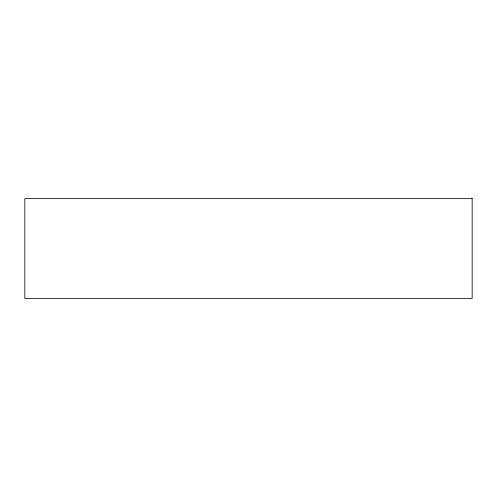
<?xml version="1.0" encoding="UTF-8"?>
<svg xmlns="http://www.w3.org/2000/svg" width="497" height="497" viewBox="0 0 497 497"><rect width="100%" height="100%" fill="white"/><g stroke="black" fill="none" stroke-linecap="round" stroke-linejoin="round"><path stroke-width="0.75" d="M472.15 198.465L24.85 198.465L24.85 298.535L472.15 298.535L472.15 198.465"/></g></svg>
